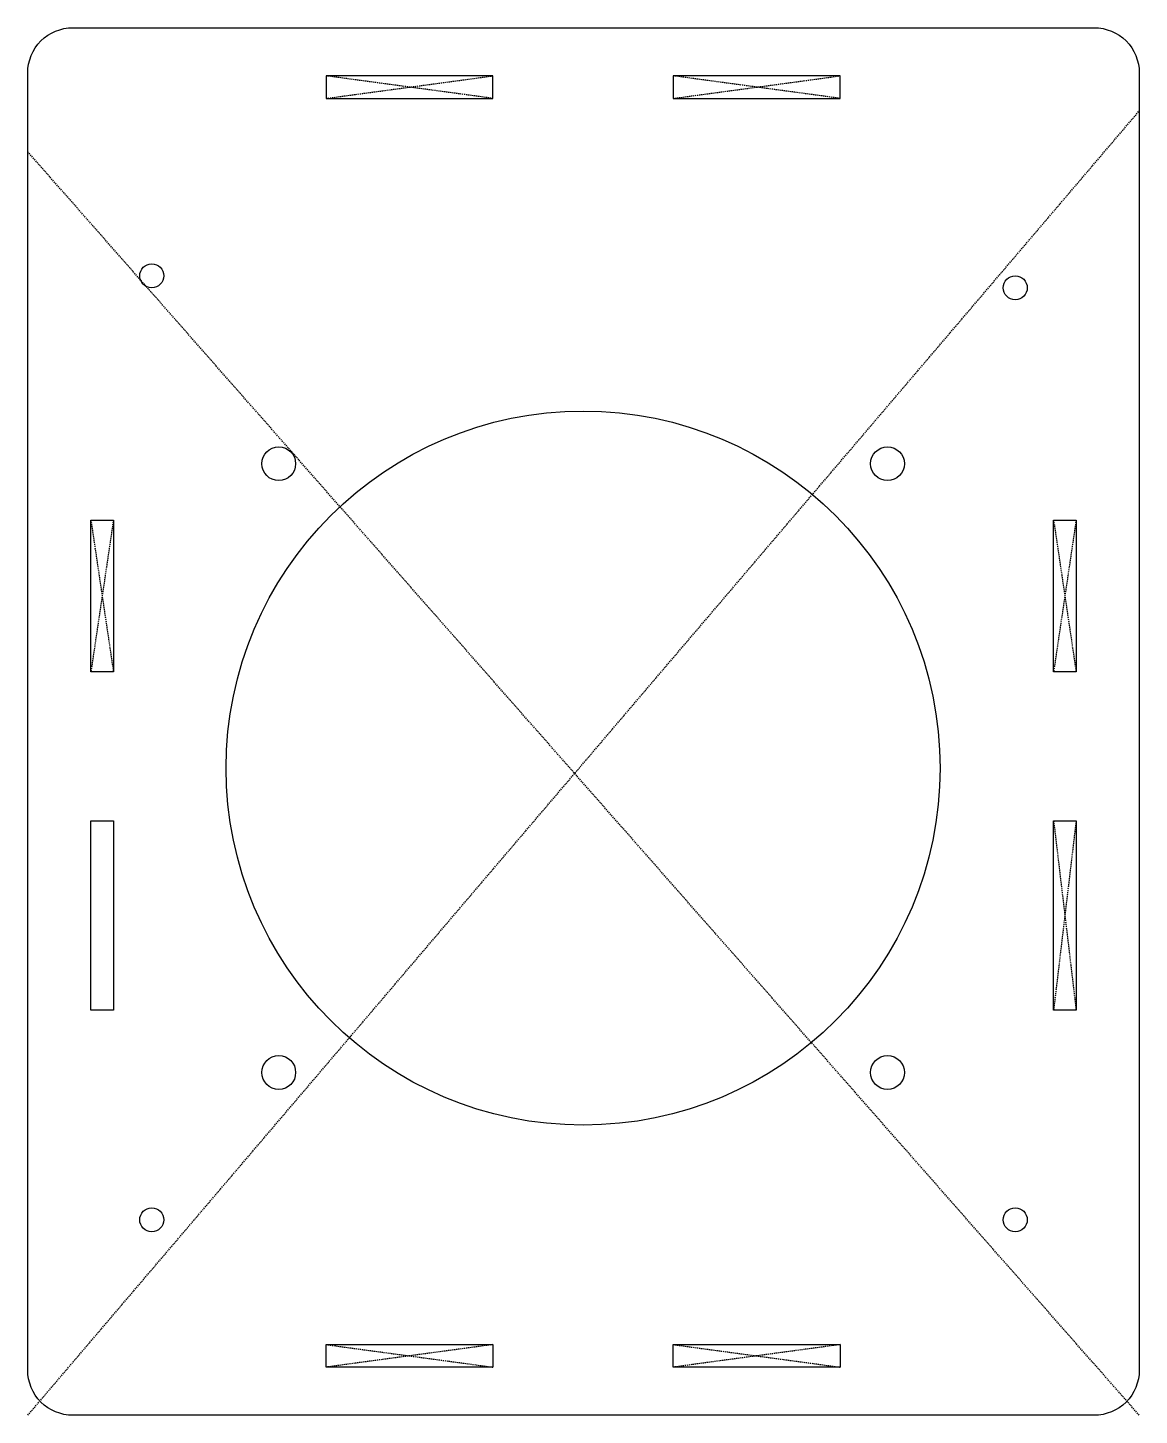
# Model space of a CAD drawing. Header units: millimetres. Extents: x -82 to 66, y -77 to 108.
import ezdxf

# ---------------------------------------------------------------- set-up
doc = ezdxf.new("R2010")
doc.units = ezdxf.units.MM
doc.linetypes.add('DASHED', pattern=[0.2067, 0.1654, -0.0413])

msp = doc.modelspace()

# ---------------------------------------------------------------- linework, layer by layer
at = {"color": 2, "linetype": 'DASHED', "lineweight": 25, "true_color": 0xffff00}
for p, q in [((-41.8, 98.545), (-19.6, 101.545)), ((-19.6, 98.545), (-41.8, 101.545)), ((4.4, 98.545), (26.6, 101.545)), ((26.6, 98.545), (4.4, 101.545)), ((-81.5, -76.655), (66.4, 96.885)), ((66.4, -76.655), (-81.5, 91.445)), ((-73.1, 42.445), (-70.1, 22.245)), ((-70.1, 42.445), (-73.1, 22.245)), ((55, 42.445), (58, 22.245)), ((58, 42.445), (55, 22.245)), ((55, 2.445), (58, -22.755)), ((58, 2.445), (55, -22.755)), ((-41.8, -67.255), (-19.6, -70.255)), ((-19.6, -67.255), (-41.8, -70.255)), ((4.4, -67.255), (26.6, -70.255)), ((26.6, -67.255), (4.4, -70.255))]:
    msp.add_line(p, q, dxfattribs=at)
msp.add_lwpolyline([(-81.5, -70.655), (-81.5, 101.945, -0.4142136), (-75.5, 107.945), (60.4, 107.945, -0.4142136), (66.4, 101.945), (66.4, -70.655, -0.4142136), (60.4, -76.655), (-75.5, -76.655, -0.4142136)], format="xyb", close=True)
for points in [[(-41.8, 98.545), (-19.6, 98.545), (-19.6, 101.545), (-41.8, 101.545)], [(4.4, 98.545), (26.6, 98.545), (26.6, 101.545), (4.4, 101.545)], [(-73.1, 42.445), (-70.1, 42.445), (-70.1, 22.245), (-73.1, 22.245)], [(55, 42.445), (58, 42.445), (58, 22.245), (55, 22.245)], [(-73.1, 2.445), (-70.1, 2.445), (-70.1, -22.755), (-73.1, -22.755)], [(55, 2.445), (58, 2.445), (58, -22.755), (55, -22.755)], [(-41.8, -67.255), (-19.6, -67.255), (-19.6, -70.255), (-41.8, -70.255)], [(4.4, -67.255), (26.6, -67.255), (26.6, -70.255), (4.4, -70.255)]]:
    msp.add_lwpolyline(points, close=True)
for centre, radius in [((-65, 74.945), 1.6), ((49.9, 73.345), 1.6), ((-7.6, 9.445), 47.5), ((-48.1, 49.945), 2.25), ((32.9, 49.945), 2.25), ((-48.1, -31.055), 2.25), ((32.9, -31.055), 2.25), ((-65, -50.655), 1.6), ((49.9, -50.655), 1.6)]:
    msp.add_circle(centre, radius)

doc.saveas('drawing.dxf')
